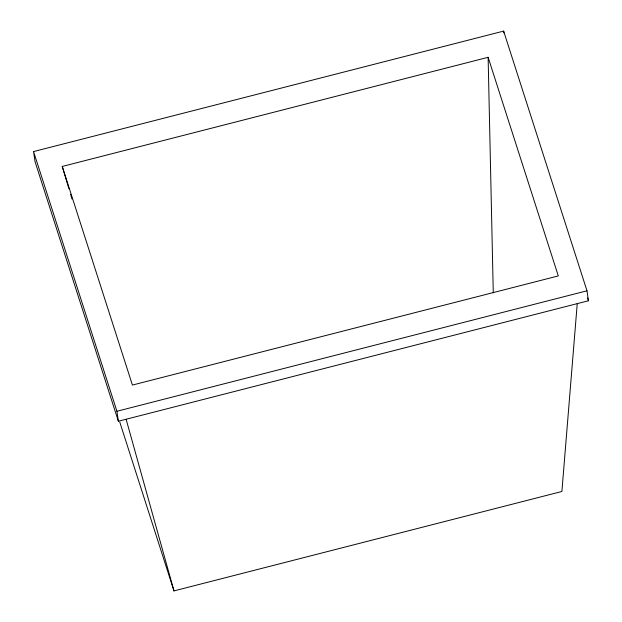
<?xml version="1.0" encoding="UTF-8"?>
<svg xmlns="http://www.w3.org/2000/svg" width="622" height="622" viewBox="0 0 622 622"><rect width="100%" height="100%" fill="white"/><g stroke="black" fill="none" stroke-linecap="round" stroke-linejoin="round"><path stroke-width="0.93" d="M577.239 303.676L561.899 491.481L173.973 590.9L119.758 422.019M33.557 151.574L503.626 31.1L586.989 290.801L588.443 300.76L118.374 421.234L35.011 161.533L33.557 151.574L116.92 411.274L118.374 421.234M62.247 166.447L488.122 57.31L558.299 275.919L132.424 385.065L62.247 166.447L68.925 188.785M116.92 411.274L586.989 290.801M587.549 297.985L588.443 300.76M70.597 194.367L71.989 199.024M126.095 419.181L173.973 590.9M503.626 31.1L503.89 32.912M488.122 57.31L493.277 292.838"/></g></svg>
